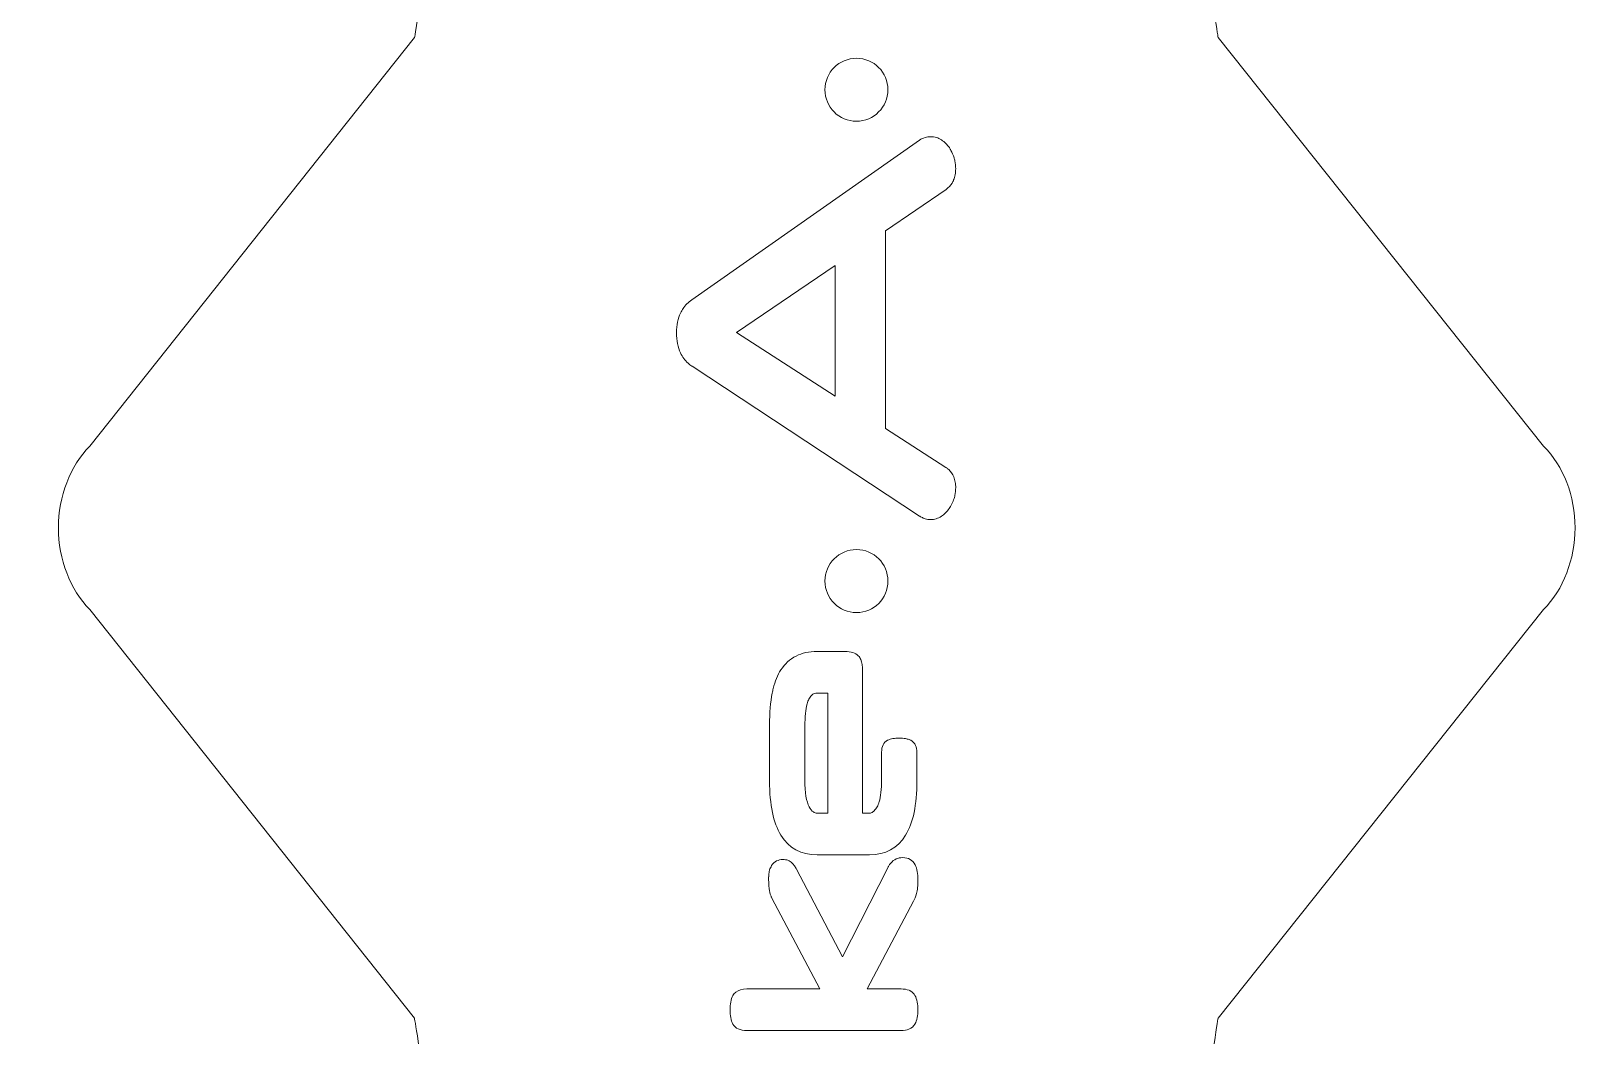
# Model space of a CAD drawing. Header units: inches. Extents: x -5.8 to 5.8, y -5.8 to 5.8.
# Drawn here: x 4.551 to 5.75, y 4.175 to 4.955 of the extents above; entities that cross this region are included whole.
import ezdxf

# ---------------------------------------------------------------- set-up
doc = ezdxf.new("R2010")
doc.units = ezdxf.units.IN
doc.header["$MEASUREMENT"] = 0
doc.layers.add('VIEW_HATCHES', color=7, linetype='Continuous')

msp = doc.modelspace()

# ---------------------------------------------------------------- linework, layer by layer
at = {"layer": 'VIEW_HATCHES', "color": 4, "lineweight": 5}
for points in [[(2.1138, 0.9065), (2.1138, 0.9065), (0.9333, 1.8903), (0.9333, 1.8903), (0.9333, 1.8903), (0.8749, 1.9389), (0.841, 2.0109), (0.841, 2.0869), (0.841, 2.0869), (0.8409, 2.1629), (0.875, 2.2353), (0.9333, 2.284), (0.9333, 2.284), (0.9333, 2.284), (2.1138, 3.2677), (2.1138, 3.2677), (2.1138, 3.2677), (2.1138, 3.2677), (2.1138, 3.2677), (2.1138, 3.2677), (2.1138, 3.2677), (2.12, 3.2983), (2.4253, 4.8512), (2.5938, 5.6868), (2.5938, 5.6868), (2.6012, 5.7236), (2.6335, 5.75), (2.671, 5.75), (2.671, 5.75), (2.671, 5.75), (3.92, 5.75), (3.92, 5.75), (3.92, 5.75), (3.9575, 5.75), (3.9898, 5.7235), (3.9972, 5.6868), (3.9972, 5.6868), (4.2007, 4.6773), (4.471, 3.2983), (4.4772, 3.2677), (4.4772, 3.2677), (4.4772, 3.2677), (4.4772, 3.2677), (4.4772, 3.2677), (4.4772, 3.2677), (4.4772, 3.2677), (5.6577, 2.284), (5.6577, 2.284), (5.6577, 2.284), (5.7161, 2.2354), (5.7499, 2.1633), (5.75, 2.0874), (5.75, 2.0874), (5.7501, 2.0114), (5.716, 1.939), (5.6577, 1.8903), (5.6577, 1.8903), (5.6577, 1.8903), (4.4772, 0.9065), (4.4772, 0.9065), (4.4772, 0.9065), (4.4772, 0.9065), (4.4772, 0.9065), (4.4772, 0.9065), (4.4772, 0.9065), (4.471, 0.8759), (4.1554, -0.7278), (3.9972, -1.5126), (3.9972, -1.5126), (3.9898, -1.5493), (3.9575, -1.5757), (3.92, -1.5757), (3.92, -1.5757), (3.92, -1.5757), (2.6709, -1.5757), (2.6709, -1.5757), (2.6709, -1.5757), (2.6335, -1.5757), (2.6012, -1.5493), (2.5938, -1.5126), (2.5938, -1.5126), (2.3902, -0.5031), (2.1199, 0.8759), (2.1138, 0.9065), (2.1138, 0.9065), (2.1138, 0.9065), (2.1138, 0.9065), (2.1138, 0.9065)], [(5.4729, 4.9496), (5.4729, 4.9496), (5.7256, 4.6324), (5.7256, 4.6324), (5.7256, 4.6324), (5.7411, 4.6167), (5.75, 4.5935), (5.75, 4.5689), (5.75, 4.5689), (5.75, 4.5444), (5.741, 4.5211), (5.7256, 4.5054), (5.7256, 4.5054), (5.7256, 4.5054), (5.4729, 4.1882), (5.4729, 4.1882), (5.4729, 4.1882), (5.4729, 4.1882), (5.4729, 4.1882), (5.4729, 4.1882), (5.4729, 4.1882), (5.4713, 4.1783), (5.3907, 3.6776), (5.3462, 3.4082), (5.3462, 3.4082), (5.3442, 3.3963), (5.3357, 3.3878), (5.3258, 3.3878), (5.3258, 3.3878), (5.3258, 3.3878), (4.996, 3.3878), (4.996, 3.3878), (4.996, 3.3878), (4.9861, 3.3878), (4.9776, 3.3964), (4.9756, 3.4082), (4.9756, 3.4082), (4.9219, 3.7337), (4.8505, 4.1784), (4.8489, 4.1882), (4.8489, 4.1882), (4.8489, 4.1882), (4.8489, 4.1882), (4.8489, 4.1882), (4.8489, 4.1882), (4.8489, 4.1882), (4.5968, 4.5054), (4.5968, 4.5054), (4.5968, 4.5054), (4.5814, 4.5211), (4.5725, 4.5443), (4.5724, 4.5689), (4.5724, 4.5689), (4.5724, 4.5934), (4.5814, 4.6167), (4.5968, 4.6324), (4.5968, 4.6324), (4.5968, 4.6324), (4.8489, 4.9496), (4.8489, 4.9496), (4.8489, 4.9496), (4.8489, 4.9496), (4.8489, 4.9496), (4.8489, 4.9496), (4.8489, 4.9496), (4.8505, 4.9595), (4.9339, 5.4766), (4.9756, 5.7296), (4.9756, 5.7296), (4.9776, 5.7415), (4.9861, 5.75), (4.996, 5.75), (4.996, 5.75), (4.996, 5.75), (5.3258, 5.75), (5.3258, 5.75), (5.3258, 5.75), (5.3357, 5.75), (5.3442, 5.7414), (5.3462, 5.7296), (5.3462, 5.7296), (5.3999, 5.4041), (5.4713, 4.9594), (5.4729, 4.9496), (5.4729, 4.9496), (5.4729, 4.9496), (5.4729, 4.9496), (5.4729, 4.9496)]]:
    msp.add_open_spline(points, degree=3, knots=[0, 0, 0, 0, 0.045455, 0.045455, 0.045455, 0.045455, 0.090909, 0.090909, 0.090909, 0.090909, 0.136364, 0.136364, 0.136364, 0.136364, 0.181818, 0.181818, 0.181818, 0.181818, 0.227273, 0.227273, 0.227273, 0.227273, 0.272727, 0.272727, 0.272727, 0.272727, 0.318182, 0.318182, 0.318182, 0.318182, 0.363636, 0.363636, 0.363636, 0.363636, 0.409091, 0.409091, 0.409091, 0.409091, 0.454545, 0.454545, 0.454545, 0.454545, 0.5, 0.5, 0.5, 0.5, 0.545455, 0.545455, 0.545455, 0.545455, 0.590909, 0.590909, 0.590909, 0.590909, 0.636364, 0.636364, 0.636364, 0.636364, 0.681818, 0.681818, 0.681818, 0.681818, 0.727273, 0.727273, 0.727273, 0.727273, 0.772727, 0.772727, 0.772727, 0.772727, 0.818182, 0.818182, 0.818182, 0.818182, 0.863636, 0.863636, 0.863636, 0.863636, 0.909091, 0.909091, 0.909091, 0.909091, 0.954545, 0.954545, 0.954545, 0.954545, 1, 1, 1, 1], dxfattribs=at)
at = {"layer": 'VIEW_HATCHES', "color": 3, "lineweight": 5}
for points, knots in [([(5.1675, 4.9091), (5.1675, 4.9091), (5.1675, 4.9091), (5.1675, 4.9091), (5.1675, 4.9091), (5.1675, 4.9091), (5.1676, 4.9091), (5.1676, 4.9091), (5.1676, 4.9091), (5.1676, 4.9158), (5.1703, 4.922), (5.1747, 4.9264), (5.1747, 4.9264), (5.1747, 4.9264), (5.1747, 4.9264), (5.1747, 4.9264), (5.1747, 4.9264), (5.1791, 4.9308), (5.1853, 4.9335), (5.192, 4.9335), (5.192, 4.9335), (5.192, 4.9335), (5.192, 4.9336), (5.192, 4.9336), (5.192, 4.9336), (5.192, 4.9336), (5.192, 4.9336), (5.192, 4.9336), (5.192, 4.9336), (5.192, 4.9336), (5.192, 4.9336), (5.192, 4.9336), (5.192, 4.9336), (5.192, 4.9336), (5.192, 4.9335), (5.192, 4.9335), (5.192, 4.9335), (5.1988, 4.9335), (5.2049, 4.9308), (5.2093, 4.9264), (5.2093, 4.9264), (5.2093, 4.9264), (5.2093, 4.9264), (5.2093, 4.9264), (5.2093, 4.9264), (5.2138, 4.922), (5.2165, 4.9158), (5.2165, 4.9091), (5.2165, 4.9091), (5.2165, 4.9091), (5.2165, 4.9091), (5.2165, 4.9091), (5.2165, 4.9091), (5.2165, 4.9091), (5.2165, 4.9091), (5.2165, 4.9091), (5.2165, 4.9091), (5.2165, 4.9091), (5.2165, 4.9091), (5.2165, 4.9091), (5.2165, 4.9091), (5.2165, 4.9091), (5.2165, 4.9091), (5.2165, 4.9091), (5.2165, 4.9091), (5.2165, 4.9023), (5.2138, 4.8962), (5.2093, 4.8918), (5.2093, 4.8918), (5.2049, 4.8873), (5.1988, 4.8846), (5.192, 4.8846), (5.192, 4.8846), (5.192, 4.8846), (5.192, 4.8846), (5.192, 4.8846), (5.192, 4.8846), (5.192, 4.8846), (5.192, 4.8846), (5.192, 4.8846), (5.192, 4.8846), (5.192, 4.8846), (5.192, 4.8846), (5.192, 4.8846), (5.192, 4.8846), (5.192, 4.8846), (5.192, 4.8846), (5.192, 4.8846), (5.192, 4.8846), (5.1853, 4.8846), (5.1791, 4.8873), (5.1747, 4.8918), (5.1747, 4.8918), (5.1703, 4.8962), (5.1676, 4.9023), (5.1676, 4.9091), (5.1676, 4.9091), (5.1676, 4.9091), (5.1675, 4.9091), (5.1675, 4.9091), (5.1675, 4.9091), (5.1675, 4.9091), (5.1675, 4.9091), (5.1675, 4.9091)], [0, 0, 0, 0, 0.038462, 0.038462, 0.038462, 0.038462, 0.076923, 0.076923, 0.076923, 0.076923, 0.115385, 0.115385, 0.115385, 0.115385, 0.153846, 0.153846, 0.153846, 0.153846, 0.192308, 0.192308, 0.192308, 0.192308, 0.230769, 0.230769, 0.230769, 0.230769, 0.269231, 0.269231, 0.269231, 0.269231, 0.307692, 0.307692, 0.307692, 0.307692, 0.346154, 0.346154, 0.346154, 0.346154, 0.384615, 0.384615, 0.384615, 0.384615, 0.423077, 0.423077, 0.423077, 0.423077, 0.461538, 0.461538, 0.461538, 0.461538, 0.5, 0.5, 0.5, 0.5, 0.538462, 0.538462, 0.538462, 0.538462, 0.576923, 0.576923, 0.576923, 0.576923, 0.615385, 0.615385, 0.615385, 0.615385, 0.653846, 0.653846, 0.653846, 0.653846, 0.692308, 0.692308, 0.692308, 0.692308, 0.730769, 0.730769, 0.730769, 0.730769, 0.769231, 0.769231, 0.769231, 0.769231, 0.807692, 0.807692, 0.807692, 0.807692, 0.846154, 0.846154, 0.846154, 0.846154, 0.884615, 0.884615, 0.884615, 0.884615, 0.923077, 0.923077, 0.923077, 0.923077, 0.961538, 0.961538, 0.961538, 0.961538, 1, 1, 1, 1]), ([(5.0524, 4.7204), (5.0524, 4.7234), (5.0527, 4.7261), (5.0532, 4.7287), (5.0532, 4.7287), (5.0537, 4.7313), (5.0544, 4.7337), (5.0554, 4.7357), (5.0554, 4.7357), (5.0554, 4.7357), (5.0554, 4.7357), (5.0554, 4.7357), (5.0554, 4.7357), (5.0554, 4.7357), (5.0554, 4.7357), (5.0554, 4.7357), (5.0554, 4.7357), (5.0557, 4.7363), (5.056, 4.7368), (5.0564, 4.7374), (5.0564, 4.7374), (5.0567, 4.7381), (5.0571, 4.7387), (5.0574, 4.7391), (5.0574, 4.7391), (5.0592, 4.7418), (5.0615, 4.7441), (5.0642, 4.746), (5.0642, 4.746), (5.0642, 4.746), (5.0642, 4.746), (5.0642, 4.746), (5.0642, 4.746), (5.0642, 4.746), (5.2409, 4.8699), (5.2409, 4.8699), (5.2409, 4.8699), (5.2409, 4.8699), (5.241, 4.87), (5.241, 4.87), (5.241, 4.87), (5.2424, 4.8708), (5.2438, 4.8715), (5.2453, 4.8719), (5.2453, 4.8719), (5.2468, 4.8724), (5.2483, 4.8726), (5.2498, 4.8726), (5.2498, 4.8726), (5.2513, 4.8726), (5.2527, 4.8724), (5.2541, 4.872), (5.2541, 4.872), (5.2555, 4.8716), (5.2568, 4.8709), (5.2581, 4.8701), (5.2581, 4.8701), (5.2593, 4.8693), (5.2604, 4.8684), (5.2614, 4.8674), (5.2614, 4.8674), (5.2614, 4.8674), (5.2614, 4.8674), (5.2614, 4.8674), (5.2614, 4.8674), (5.2624, 4.8664), (5.2633, 4.8653), (5.2642, 4.8641), (5.2642, 4.8641), (5.2642, 4.8641), (5.2642, 4.864), (5.2642, 4.864), (5.2642, 4.864), (5.2642, 4.864), (5.2642, 4.8639), (5.2642, 4.8639), (5.2642, 4.8639), (5.2642, 4.8639), (5.2642, 4.8639), (5.2642, 4.8639), (5.2642, 4.8639), (5.2645, 4.8636), (5.2647, 4.8633), (5.2648, 4.863), (5.2648, 4.863), (5.2649, 4.8629), (5.2651, 4.8625), (5.2654, 4.862), (5.2654, 4.862), (5.2654, 4.862), (5.2654, 4.862), (5.2654, 4.862), (5.2654, 4.862), (5.2664, 4.8603), (5.2672, 4.8583), (5.2678, 4.8563), (5.2678, 4.8563), (5.2678, 4.8563), (5.2678, 4.8563), (5.2678, 4.8563), (5.2678, 4.8563), (5.2679, 4.8559), (5.268, 4.8555), (5.2682, 4.8551), (5.2682, 4.8551), (5.2682, 4.8551), (5.2682, 4.8551), (5.2682, 4.8551), (5.2682, 4.8551), (5.2683, 4.8546), (5.2684, 4.8542), (5.2685, 4.8538), (5.2685, 4.8538), (5.2685, 4.8538), (5.2684, 4.8538), (5.2684, 4.8538), (5.2684, 4.8538), (5.2689, 4.8517), (5.2691, 4.8497), (5.2691, 4.8477), (5.2691, 4.8477), (5.2691, 4.8477), (5.2691, 4.8477), (5.2691, 4.8477), (5.2691, 4.8477), (5.2691, 4.8461), (5.269, 4.8446), (5.2687, 4.8431), (5.2687, 4.8431), (5.2685, 4.8417), (5.2681, 4.8403), (5.2675, 4.839), (5.2675, 4.839), (5.2675, 4.839), (5.2675, 4.839), (5.2675, 4.839), (5.2675, 4.839), (5.2675, 4.839), (5.2675, 4.839), (5.2675, 4.839), (5.2675, 4.839), (5.2675, 4.839), (5.2675, 4.839), (5.2675, 4.839), (5.2675, 4.839), (5.2675, 4.839), (5.2675, 4.8389), (5.2675, 4.8389), (5.2675, 4.8389), (5.2675, 4.8389), (5.2675, 4.8389), (5.2675, 4.8389), (5.2675, 4.8389), (5.2674, 4.8385), (5.2672, 4.8381), (5.267, 4.8378), (5.267, 4.8378), (5.267, 4.8378), (5.267, 4.8377), (5.267, 4.8377), (5.267, 4.8377), (5.2668, 4.8373), (5.2666, 4.837), (5.2663, 4.8366), (5.2663, 4.8366), (5.2652, 4.8348), (5.2636, 4.8331), (5.2617, 4.8317), (5.2617, 4.8317), (5.2617, 4.8317), (5.2616, 4.8316), (5.2616, 4.8316), (5.2616, 4.8316), (5.2616, 4.8316), (5.2146, 4.7994), (5.2146, 4.7994), (5.2146, 4.7994), (5.2146, 4.7994), (5.2146, 4.646), (5.2146, 4.646), (5.2146, 4.646), (5.2146, 4.646), (5.2615, 4.6158), (5.2615, 4.6158), (5.2615, 4.6158), (5.2615, 4.6158), (5.2615, 4.6158), (5.2615, 4.6158), (5.2615, 4.6158), (5.2615, 4.6158), (5.2615, 4.6158), (5.2615, 4.6158), (5.2615, 4.6158), (5.262, 4.6155), (5.2624, 4.6152), (5.2626, 4.615), (5.2626, 4.615), (5.263, 4.6147), (5.2634, 4.6144), (5.2637, 4.6141), (5.2637, 4.6141), (5.2654, 4.6126), (5.2667, 4.6107), (5.2676, 4.6085), (5.2676, 4.6085), (5.2681, 4.6072), (5.2685, 4.6058), (5.2688, 4.6043), (5.2688, 4.6043), (5.269, 4.6029), (5.2692, 4.6014), (5.2692, 4.6), (5.2692, 4.6), (5.2692, 4.6), (5.2692, 4.6), (5.2692, 4.6), (5.2692, 4.6), (5.2692, 4.6), (5.2691, 4.6), (5.2691, 4.6), (5.2691, 4.6), (5.2691, 4.5986), (5.269, 4.5972), (5.2688, 4.5958), (5.2688, 4.5958), (5.2688, 4.5957), (5.2687, 4.5955), (5.2687, 4.5952), (5.2687, 4.5952), (5.2687, 4.5952), (5.2687, 4.5952), (5.2687, 4.5952), (5.2687, 4.5952), (5.2685, 4.594), (5.2682, 4.5928), (5.2678, 4.5916), (5.2678, 4.5916), (5.2674, 4.5902), (5.2668, 4.5889), (5.2662, 4.5875), (5.2662, 4.5875), (5.2655, 4.5862), (5.2648, 4.5849), (5.264, 4.5838), (5.264, 4.5838), (5.2631, 4.5826), (5.2622, 4.5815), (5.2612, 4.5805), (5.2612, 4.5805), (5.2612, 4.5805), (5.2612, 4.5805), (5.2612, 4.5805), (5.2612, 4.5805), (5.2602, 4.5795), (5.2592, 4.5786), (5.2581, 4.5779), (5.2581, 4.5779), (5.2568, 4.577), (5.2554, 4.5764), (5.254, 4.5759), (5.254, 4.5759), (5.254, 4.5759), (5.254, 4.5759), (5.254, 4.5759), (5.254, 4.5759), (5.2526, 4.5755), (5.2511, 4.5753), (5.2496, 4.5753), (5.2496, 4.5753), (5.2496, 4.5753), (5.2496, 4.5753), (5.2496, 4.5753), (5.2496, 4.5753), (5.2496, 4.5753), (5.2496, 4.5753), (5.2496, 4.5753), (5.2496, 4.5753), (5.2482, 4.5753), (5.2467, 4.5755), (5.2453, 4.576), (5.2453, 4.576), (5.2448, 4.5762), (5.2443, 4.5763), (5.2439, 4.5765), (5.2439, 4.5765), (5.2439, 4.5765), (5.2439, 4.5765), (5.2439, 4.5765), (5.2439, 4.5765), (5.243, 4.5769), (5.2421, 4.5773), (5.2412, 4.5779), (5.2412, 4.5779), (5.2412, 4.5779), (5.241, 4.578), (5.241, 4.578), (5.241, 4.578), (5.241, 4.578), (5.0644, 4.6944), (5.0644, 4.6944), (5.0644, 4.6944), (5.0644, 4.6944), (5.0644, 4.6944), (5.0644, 4.6944), (5.0644, 4.6944), (5.0644, 4.6944), (5.0643, 4.6944), (5.0643, 4.6944), (5.0643, 4.6944), (5.0638, 4.6948), (5.0632, 4.6951), (5.0628, 4.6955), (5.0628, 4.6955), (5.0622, 4.6959), (5.0617, 4.6963), (5.0613, 4.6967), (5.0613, 4.6967), (5.0588, 4.6989), (5.0569, 4.7016), (5.0554, 4.7047), (5.0554, 4.7047), (5.0544, 4.7068), (5.0537, 4.7092), (5.0532, 4.7119), (5.0532, 4.7119), (5.0527, 4.7145), (5.0524, 4.7174), (5.0524, 4.7204)], [0, 0, 0, 0, 0.012195, 0.012195, 0.012195, 0.012195, 0.02439, 0.02439, 0.02439, 0.02439, 0.036585, 0.036585, 0.036585, 0.036585, 0.04878, 0.04878, 0.04878, 0.04878, 0.060976, 0.060976, 0.060976, 0.060976, 0.073171, 0.073171, 0.073171, 0.073171, 0.085366, 0.085366, 0.085366, 0.085366, 0.097561, 0.097561, 0.097561, 0.097561, 0.109756, 0.109756, 0.109756, 0.109756, 0.121951, 0.121951, 0.121951, 0.121951, 0.134146, 0.134146, 0.134146, 0.134146, 0.146341, 0.146341, 0.146341, 0.146341, 0.158537, 0.158537, 0.158537, 0.158537, 0.170732, 0.170732, 0.170732, 0.170732, 0.182927, 0.182927, 0.182927, 0.182927, 0.195122, 0.195122, 0.195122, 0.195122, 0.207317, 0.207317, 0.207317, 0.207317, 0.219512, 0.219512, 0.219512, 0.219512, 0.231707, 0.231707, 0.231707, 0.231707, 0.243902, 0.243902, 0.243902, 0.243902, 0.256098, 0.256098, 0.256098, 0.256098, 0.268293, 0.268293, 0.268293, 0.268293, 0.280488, 0.280488, 0.280488, 0.280488, 0.292683, 0.292683, 0.292683, 0.292683, 0.304878, 0.304878, 0.304878, 0.304878, 0.317073, 0.317073, 0.317073, 0.317073, 0.329268, 0.329268, 0.329268, 0.329268, 0.341463, 0.341463, 0.341463, 0.341463, 0.353659, 0.353659, 0.353659, 0.353659, 0.365854, 0.365854, 0.365854, 0.365854, 0.378049, 0.378049, 0.378049, 0.378049, 0.390244, 0.390244, 0.390244, 0.390244, 0.402439, 0.402439, 0.402439, 0.402439, 0.414634, 0.414634, 0.414634, 0.414634, 0.426829, 0.426829, 0.426829, 0.426829, 0.439024, 0.439024, 0.439024, 0.439024, 0.45122, 0.45122, 0.45122, 0.45122, 0.463415, 0.463415, 0.463415, 0.463415, 0.47561, 0.47561, 0.47561, 0.47561, 0.487805, 0.487805, 0.487805, 0.487805, 0.5, 0.5, 0.5, 0.5, 0.512195, 0.512195, 0.512195, 0.512195, 0.52439, 0.52439, 0.52439, 0.52439, 0.536585, 0.536585, 0.536585, 0.536585, 0.54878, 0.54878, 0.54878, 0.54878, 0.560976, 0.560976, 0.560976, 0.560976, 0.573171, 0.573171, 0.573171, 0.573171, 0.585366, 0.585366, 0.585366, 0.585366, 0.597561, 0.597561, 0.597561, 0.597561, 0.609756, 0.609756, 0.609756, 0.609756, 0.621951, 0.621951, 0.621951, 0.621951, 0.634146, 0.634146, 0.634146, 0.634146, 0.646341, 0.646341, 0.646341, 0.646341, 0.658537, 0.658537, 0.658537, 0.658537, 0.670732, 0.670732, 0.670732, 0.670732, 0.682927, 0.682927, 0.682927, 0.682927, 0.695122, 0.695122, 0.695122, 0.695122, 0.707317, 0.707317, 0.707317, 0.707317, 0.719512, 0.719512, 0.719512, 0.719512, 0.731707, 0.731707, 0.731707, 0.731707, 0.743902, 0.743902, 0.743902, 0.743902, 0.756098, 0.756098, 0.756098, 0.756098, 0.768293, 0.768293, 0.768293, 0.768293, 0.780488, 0.780488, 0.780488, 0.780488, 0.792683, 0.792683, 0.792683, 0.792683, 0.804878, 0.804878, 0.804878, 0.804878, 0.817073, 0.817073, 0.817073, 0.817073, 0.829268, 0.829268, 0.829268, 0.829268, 0.841463, 0.841463, 0.841463, 0.841463, 0.853659, 0.853659, 0.853659, 0.853659, 0.865854, 0.865854, 0.865854, 0.865854, 0.878049, 0.878049, 0.878049, 0.878049, 0.890244, 0.890244, 0.890244, 0.890244, 0.902439, 0.902439, 0.902439, 0.902439, 0.914634, 0.914634, 0.914634, 0.914634, 0.926829, 0.926829, 0.926829, 0.926829, 0.939024, 0.939024, 0.939024, 0.939024, 0.95122, 0.95122, 0.95122, 0.95122, 0.963415, 0.963415, 0.963415, 0.963415, 0.97561, 0.97561, 0.97561, 0.97561, 0.987805, 0.987805, 0.987805, 0.987805, 1, 1, 1, 1]), ([(5.1754, 4.6711), (5.1754, 4.6711), (5.1754, 4.7726), (5.1754, 4.7726), (5.1754, 4.7726), (5.1754, 4.7726), (5.099, 4.7205), (5.099, 4.7205), (5.099, 4.7205), (5.099, 4.7205), (5.1754, 4.6711), (5.1754, 4.6711)], [0, 0, 0, 0, 0.333333, 0.333333, 0.333333, 0.333333, 0.666667, 0.666667, 0.666667, 0.666667, 1, 1, 1, 1]), ([(5.1676, 4.5276), (5.1676, 4.5276), (5.1676, 4.5276), (5.1676, 4.5276), (5.1676, 4.5276), (5.1676, 4.5276), (5.1676, 4.5276), (5.1676, 4.5276), (5.1676, 4.5276), (5.1676, 4.5343), (5.1703, 4.5405), (5.1747, 4.5449), (5.1747, 4.5449), (5.1747, 4.5449), (5.1748, 4.5449), (5.1748, 4.5449), (5.1748, 4.5449), (5.1792, 4.5493), (5.1853, 4.552), (5.192, 4.552), (5.192, 4.552), (5.192, 4.552), (5.192, 4.5521), (5.192, 4.5521), (5.192, 4.5521), (5.192, 4.5521), (5.1921, 4.5521), (5.1921, 4.5521), (5.1921, 4.5521), (5.1921, 4.5521), (5.1921, 4.5521), (5.1921, 4.5521), (5.1921, 4.5521), (5.1921, 4.5521), (5.1921, 4.552), (5.1921, 4.552), (5.1921, 4.552), (5.1988, 4.552), (5.2049, 4.5493), (5.2094, 4.5449), (5.2094, 4.5449), (5.2094, 4.5449), (5.2094, 4.5449), (5.2094, 4.5449), (5.2094, 4.5449), (5.2138, 4.5405), (5.2165, 4.5343), (5.2165, 4.5276), (5.2165, 4.5276), (5.2165, 4.5276), (5.2166, 4.5276), (5.2166, 4.5276), (5.2166, 4.5276), (5.2166, 4.5276), (5.2166, 4.5276), (5.2166, 4.5276), (5.2166, 4.5276), (5.2166, 4.5276), (5.2166, 4.5276), (5.2166, 4.5276), (5.2166, 4.5276), (5.2166, 4.5276), (5.2165, 4.5276), (5.2165, 4.5276), (5.2165, 4.5276), (5.2165, 4.5208), (5.2138, 4.5147), (5.2094, 4.5102), (5.2094, 4.5102), (5.2049, 4.5058), (5.1988, 4.5031), (5.1921, 4.5031), (5.1921, 4.5031), (5.1921, 4.5031), (5.1921, 4.5031), (5.1921, 4.5031), (5.1921, 4.5031), (5.1921, 4.5031), (5.1921, 4.5031), (5.1921, 4.5031), (5.1921, 4.5031), (5.1921, 4.5031), (5.1921, 4.5031), (5.1921, 4.5031), (5.1921, 4.5031), (5.1921, 4.5031), (5.1921, 4.5031), (5.1921, 4.5031), (5.1921, 4.5031), (5.1853, 4.5031), (5.1792, 4.5058), (5.1747, 4.5103), (5.1747, 4.5103), (5.1703, 4.5147), (5.1676, 4.5208), (5.1676, 4.5275), (5.1676, 4.5275), (5.1676, 4.5275), (5.1676, 4.5275), (5.1676, 4.5275), (5.1676, 4.5275), (5.1676, 4.5275), (5.1676, 4.5276), (5.1676, 4.5276)], [0, 0, 0, 0, 0.038462, 0.038462, 0.038462, 0.038462, 0.076923, 0.076923, 0.076923, 0.076923, 0.115385, 0.115385, 0.115385, 0.115385, 0.153846, 0.153846, 0.153846, 0.153846, 0.192308, 0.192308, 0.192308, 0.192308, 0.230769, 0.230769, 0.230769, 0.230769, 0.269231, 0.269231, 0.269231, 0.269231, 0.307692, 0.307692, 0.307692, 0.307692, 0.346154, 0.346154, 0.346154, 0.346154, 0.384615, 0.384615, 0.384615, 0.384615, 0.423077, 0.423077, 0.423077, 0.423077, 0.461538, 0.461538, 0.461538, 0.461538, 0.5, 0.5, 0.5, 0.5, 0.538462, 0.538462, 0.538462, 0.538462, 0.576923, 0.576923, 0.576923, 0.576923, 0.615385, 0.615385, 0.615385, 0.615385, 0.653846, 0.653846, 0.653846, 0.653846, 0.692308, 0.692308, 0.692308, 0.692308, 0.730769, 0.730769, 0.730769, 0.730769, 0.769231, 0.769231, 0.769231, 0.769231, 0.807692, 0.807692, 0.807692, 0.807692, 0.846154, 0.846154, 0.846154, 0.846154, 0.884615, 0.884615, 0.884615, 0.884615, 0.923077, 0.923077, 0.923077, 0.923077, 0.961538, 0.961538, 0.961538, 0.961538, 1, 1, 1, 1]), ([(5.1968, 4.3473), (5.1968, 4.3473), (5.2021, 4.3473), (5.2021, 4.3473), (5.2021, 4.3473), (5.2021, 4.3473), (5.2022, 4.3473), (5.2022, 4.3473), (5.2022, 4.3473), (5.2022, 4.3473), (5.2022, 4.3473), (5.2022, 4.3473), (5.2022, 4.3473), (5.2031, 4.3473), (5.204, 4.3476), (5.2048, 4.3483), (5.2048, 4.3483), (5.2052, 4.3485), (5.2055, 4.3488), (5.2059, 4.3492), (5.2059, 4.3492), (5.2066, 4.35), (5.2074, 4.351), (5.2081, 4.3523), (5.2081, 4.3523), (5.2081, 4.3523), (5.2081, 4.3523), (5.2081, 4.3523), (5.2081, 4.3523), (5.2081, 4.3523), (5.2081, 4.3523), (5.2081, 4.3523), (5.2081, 4.3523), (5.2081, 4.3523), (5.2081, 4.3523), (5.2081, 4.3523), (5.2081, 4.3523), (5.2081, 4.3523), (5.2081, 4.3523), (5.2081, 4.3523), (5.2081, 4.3523), (5.2081, 4.3523), (5.2081, 4.3523), (5.2081, 4.3523), (5.2081, 4.3523), (5.2084, 4.3528), (5.2087, 4.3534), (5.2089, 4.354), (5.2089, 4.354), (5.2092, 4.3547), (5.2095, 4.3554), (5.2097, 4.3561), (5.2097, 4.3561), (5.2109, 4.3602), (5.2116, 4.3659), (5.2116, 4.3731), (5.2116, 4.3731), (5.2116, 4.3731), (5.2116, 4.3731), (5.2116, 4.3731), (5.2116, 4.3731), (5.2116, 4.3731), (5.2116, 4.3946), (5.2116, 4.3946), (5.2116, 4.3946), (5.2116, 4.3992), (5.2131, 4.4023), (5.2162, 4.4039), (5.2162, 4.4039), (5.2174, 4.4045), (5.2188, 4.405), (5.2204, 4.4052), (5.2204, 4.4052), (5.2218, 4.4055), (5.2234, 4.4056), (5.2252, 4.4056), (5.2252, 4.4056), (5.2252, 4.4056), (5.2252, 4.4056), (5.2252, 4.4056), (5.2252, 4.4056), (5.2252, 4.4056), (5.2252, 4.4056), (5.2252, 4.4056), (5.2252, 4.4056), (5.2271, 4.4056), (5.2287, 4.4055), (5.2301, 4.4052), (5.2301, 4.4052), (5.2306, 4.4052), (5.2311, 4.4051), (5.2315, 4.4049), (5.2315, 4.4049), (5.2324, 4.4047), (5.2334, 4.4044), (5.2342, 4.4039), (5.2342, 4.4039), (5.2342, 4.4039), (5.2342, 4.404), (5.2342, 4.404), (5.2342, 4.404), (5.2359, 4.4031), (5.2372, 4.4017), (5.238, 4.3999), (5.238, 4.3999), (5.2387, 4.3984), (5.239, 4.3967), (5.239, 4.3946), (5.239, 4.3946), (5.239, 4.3946), (5.239, 4.3946), (5.239, 4.3946), (5.239, 4.3946), (5.239, 4.3946), (5.239, 4.3723), (5.239, 4.3723), (5.239, 4.3723), (5.239, 4.3723), (5.239, 4.3723), (5.239, 4.3723), (5.239, 4.3723), (5.239, 4.3538), (5.2361, 4.3398), (5.2302, 4.3303), (5.2302, 4.3303), (5.224, 4.3201), (5.2146, 4.315), (5.2021, 4.315), (5.2021, 4.315), (5.2021, 4.315), (5.1615, 4.315), (5.1615, 4.315), (5.1615, 4.315), (5.1615, 4.315), (5.1615, 4.315), (5.1615, 4.315), (5.1615, 4.315), (5.1615, 4.315), (5.1615, 4.315), (5.1615, 4.315), (5.1615, 4.315), (5.149, 4.315), (5.1396, 4.3201), (5.1334, 4.3303), (5.1334, 4.3303), (5.1275, 4.3398), (5.1246, 4.3538), (5.1246, 4.3723), (5.1246, 4.3723), (5.1246, 4.3723), (5.1246, 4.3723), (5.1246, 4.3723), (5.1246, 4.3723), (5.1246, 4.3723), (5.1246, 4.3723), (5.1246, 4.3723), (5.1246, 4.3723), (5.1246, 4.3723), (5.1246, 4.3723), (5.1246, 4.3723), (5.1246, 4.3723), (5.1246, 4.3723), (5.1246, 4.4156), (5.1246, 4.4156), (5.1246, 4.4156), (5.1246, 4.4156), (5.1246, 4.4156), (5.1246, 4.4156), (5.1246, 4.4156), (5.1246, 4.4156), (5.1246, 4.4156), (5.1246, 4.4156), (5.1246, 4.4156), (5.1246, 4.4156), (5.1246, 4.4156), (5.1246, 4.4156), (5.1246, 4.4156), (5.1246, 4.4253), (5.1253, 4.4336), (5.1267, 4.4406), (5.1267, 4.4406), (5.1269, 4.4417), (5.1272, 4.4429), (5.1274, 4.444), (5.1274, 4.444), (5.1289, 4.4498), (5.1308, 4.4546), (5.1333, 4.4585), (5.1333, 4.4585), (5.1333, 4.4585), (5.1334, 4.4585), (5.1334, 4.4585), (5.1334, 4.4585), (5.1334, 4.4585), (5.1334, 4.4586), (5.1334, 4.4586), (5.1334, 4.4586), (5.1334, 4.4586), (5.1334, 4.4585), (5.1334, 4.4585), (5.1334, 4.4585), (5.1349, 4.4609), (5.1366, 4.463), (5.1386, 4.4648), (5.1386, 4.4648), (5.1406, 4.4666), (5.1428, 4.4681), (5.1452, 4.4693), (5.1452, 4.4693), (5.1499, 4.4717), (5.1553, 4.4729), (5.1615, 4.4729), (5.1615, 4.4729), (5.1615, 4.4729), (5.1615, 4.4729), (5.1615, 4.4729), (5.1615, 4.4729), (5.1615, 4.4729), (5.183, 4.4729), (5.183, 4.4729), (5.183, 4.4729), (5.183, 4.4729), (5.183, 4.4729), (5.183, 4.4729), (5.183, 4.4729), (5.1878, 4.4729), (5.1913, 4.4718), (5.1935, 4.4696), (5.1935, 4.4696), (5.1935, 4.4696), (5.1935, 4.4696), (5.1935, 4.4696), (5.1935, 4.4696), (5.1935, 4.4696), (5.1935, 4.4696), (5.1935, 4.4696), (5.1935, 4.4696), (5.1935, 4.4696), (5.1935, 4.4696), (5.1935, 4.4696), (5.1935, 4.4696), (5.194, 4.4691), (5.1943, 4.4687), (5.1947, 4.4682), (5.1947, 4.4682), (5.1947, 4.4682), (5.1946, 4.4682), (5.1946, 4.4682), (5.1946, 4.4682), (5.1949, 4.4677), (5.1952, 4.4672), (5.1954, 4.4667), (5.1954, 4.4667), (5.1954, 4.4667), (5.1954, 4.4667), (5.1954, 4.4667), (5.1954, 4.4667), (5.1964, 4.4644), (5.1968, 4.4614), (5.1968, 4.4574), (5.1968, 4.4574), (5.1968, 4.4574), (5.1968, 4.3473), (5.1968, 4.3473)], [0, 0, 0, 0, 0.015152, 0.015152, 0.015152, 0.015152, 0.030303, 0.030303, 0.030303, 0.030303, 0.045455, 0.045455, 0.045455, 0.045455, 0.060606, 0.060606, 0.060606, 0.060606, 0.075758, 0.075758, 0.075758, 0.075758, 0.090909, 0.090909, 0.090909, 0.090909, 0.106061, 0.106061, 0.106061, 0.106061, 0.121212, 0.121212, 0.121212, 0.121212, 0.136364, 0.136364, 0.136364, 0.136364, 0.151515, 0.151515, 0.151515, 0.151515, 0.166667, 0.166667, 0.166667, 0.166667, 0.181818, 0.181818, 0.181818, 0.181818, 0.19697, 0.19697, 0.19697, 0.19697, 0.212121, 0.212121, 0.212121, 0.212121, 0.227273, 0.227273, 0.227273, 0.227273, 0.242424, 0.242424, 0.242424, 0.242424, 0.257576, 0.257576, 0.257576, 0.257576, 0.272727, 0.272727, 0.272727, 0.272727, 0.287879, 0.287879, 0.287879, 0.287879, 0.30303, 0.30303, 0.30303, 0.30303, 0.318182, 0.318182, 0.318182, 0.318182, 0.333333, 0.333333, 0.333333, 0.333333, 0.348485, 0.348485, 0.348485, 0.348485, 0.363636, 0.363636, 0.363636, 0.363636, 0.378788, 0.378788, 0.378788, 0.378788, 0.393939, 0.393939, 0.393939, 0.393939, 0.409091, 0.409091, 0.409091, 0.409091, 0.424242, 0.424242, 0.424242, 0.424242, 0.439394, 0.439394, 0.439394, 0.439394, 0.454545, 0.454545, 0.454545, 0.454545, 0.469697, 0.469697, 0.469697, 0.469697, 0.484848, 0.484848, 0.484848, 0.484848, 0.5, 0.5, 0.5, 0.5, 0.515152, 0.515152, 0.515152, 0.515152, 0.530303, 0.530303, 0.530303, 0.530303, 0.545455, 0.545455, 0.545455, 0.545455, 0.560606, 0.560606, 0.560606, 0.560606, 0.575758, 0.575758, 0.575758, 0.575758, 0.590909, 0.590909, 0.590909, 0.590909, 0.606061, 0.606061, 0.606061, 0.606061, 0.621212, 0.621212, 0.621212, 0.621212, 0.636364, 0.636364, 0.636364, 0.636364, 0.651515, 0.651515, 0.651515, 0.651515, 0.666667, 0.666667, 0.666667, 0.666667, 0.681818, 0.681818, 0.681818, 0.681818, 0.69697, 0.69697, 0.69697, 0.69697, 0.712121, 0.712121, 0.712121, 0.712121, 0.727273, 0.727273, 0.727273, 0.727273, 0.742424, 0.742424, 0.742424, 0.742424, 0.757576, 0.757576, 0.757576, 0.757576, 0.772727, 0.772727, 0.772727, 0.772727, 0.787879, 0.787879, 0.787879, 0.787879, 0.80303, 0.80303, 0.80303, 0.80303, 0.818182, 0.818182, 0.818182, 0.818182, 0.833333, 0.833333, 0.833333, 0.833333, 0.848485, 0.848485, 0.848485, 0.848485, 0.863636, 0.863636, 0.863636, 0.863636, 0.878788, 0.878788, 0.878788, 0.878788, 0.893939, 0.893939, 0.893939, 0.893939, 0.909091, 0.909091, 0.909091, 0.909091, 0.924242, 0.924242, 0.924242, 0.924242, 0.939394, 0.939394, 0.939394, 0.939394, 0.954545, 0.954545, 0.954545, 0.954545, 0.969697, 0.969697, 0.969697, 0.969697, 0.984848, 0.984848, 0.984848, 0.984848, 1, 1, 1, 1]), ([(5.1698, 4.3473), (5.1698, 4.3473), (5.1698, 4.4406), (5.1698, 4.4406), (5.1698, 4.4406), (5.1698, 4.4406), (5.1615, 4.4406), (5.1615, 4.4406), (5.1615, 4.4406), (5.1615, 4.4406), (5.1615, 4.4406), (5.1615, 4.4406), (5.1615, 4.4406), (5.1615, 4.4406), (5.1615, 4.4406), (5.1615, 4.4406), (5.1615, 4.4406), (5.1602, 4.4406), (5.159, 4.4403), (5.1581, 4.4396), (5.1581, 4.4396), (5.1577, 4.4393), (5.1574, 4.4391), (5.1571, 4.4388), (5.1571, 4.4388), (5.1564, 4.438), (5.1557, 4.4371), (5.1551, 4.4359), (5.1551, 4.4359), (5.1551, 4.4359), (5.1551, 4.4359), (5.1551, 4.4359), (5.1551, 4.4359), (5.1551, 4.4359), (5.1551, 4.4359), (5.1551, 4.4359), (5.1551, 4.4359), (5.1551, 4.4359), (5.1551, 4.4359), (5.1551, 4.4359), (5.1551, 4.4359), (5.1549, 4.4354), (5.1546, 4.4348), (5.1544, 4.4342), (5.1544, 4.4342), (5.1542, 4.4335), (5.1539, 4.4328), (5.1537, 4.4321), (5.1537, 4.4321), (5.1526, 4.4279), (5.152, 4.4221), (5.152, 4.4148), (5.152, 4.4148), (5.152, 4.4148), (5.152, 4.373), (5.152, 4.373), (5.152, 4.373), (5.152, 4.3633), (5.1532, 4.3563), (5.1554, 4.3522), (5.1554, 4.3522), (5.1565, 4.3504), (5.1575, 4.3491), (5.1586, 4.3483), (5.1586, 4.3483), (5.1595, 4.3476), (5.1604, 4.3473), (5.1615, 4.3473), (5.1615, 4.3473), (5.1615, 4.3473), (5.1698, 4.3473), (5.1698, 4.3473)], [0, 0, 0, 0, 0.055556, 0.055556, 0.055556, 0.055556, 0.111111, 0.111111, 0.111111, 0.111111, 0.166667, 0.166667, 0.166667, 0.166667, 0.222222, 0.222222, 0.222222, 0.222222, 0.277778, 0.277778, 0.277778, 0.277778, 0.333333, 0.333333, 0.333333, 0.333333, 0.388889, 0.388889, 0.388889, 0.388889, 0.444444, 0.444444, 0.444444, 0.444444, 0.5, 0.5, 0.5, 0.5, 0.555556, 0.555556, 0.555556, 0.555556, 0.611111, 0.611111, 0.611111, 0.611111, 0.666667, 0.666667, 0.666667, 0.666667, 0.722222, 0.722222, 0.722222, 0.722222, 0.777778, 0.777778, 0.777778, 0.777778, 0.833333, 0.833333, 0.833333, 0.833333, 0.888889, 0.888889, 0.888889, 0.888889, 0.944444, 0.944444, 0.944444, 0.944444, 1, 1, 1, 1]), ([(5.1636, 4.2109), (5.1636, 4.2109), (5.1264, 4.2814), (5.1264, 4.2814), (5.1264, 4.2814), (5.1264, 4.2814), (5.1264, 4.2814), (5.1264, 4.2814), (5.1264, 4.2814), (5.1264, 4.2814), (5.1264, 4.2815), (5.1264, 4.2815), (5.1264, 4.2815), (5.1264, 4.2815), (5.1264, 4.2815), (5.1264, 4.2815), (5.1264, 4.2815), (5.1262, 4.2819), (5.1261, 4.2822), (5.1259, 4.2824), (5.1259, 4.2824), (5.1259, 4.2826), (5.1257, 4.2829), (5.1256, 4.2833), (5.1256, 4.2833), (5.1249, 4.2849), (5.1245, 4.2867), (5.1243, 4.2885), (5.1243, 4.2885), (5.1241, 4.2895), (5.124, 4.2909), (5.124, 4.2926), (5.124, 4.2926), (5.1239, 4.2943), (5.1238, 4.2961), (5.1238, 4.2979), (5.1238, 4.2979), (5.1238, 4.2979), (5.1238, 4.2979), (5.1238, 4.2979), (5.1238, 4.2979), (5.1238, 4.2979), (5.1239, 4.2979), (5.1239, 4.2979), (5.1239, 4.2979), (5.1239, 4.2995), (5.1241, 4.301), (5.1244, 4.3024), (5.1244, 4.3024), (5.1245, 4.3028), (5.1246, 4.303), (5.1246, 4.3032), (5.1246, 4.3032), (5.125, 4.3044), (5.1255, 4.3055), (5.1262, 4.3066), (5.1262, 4.3066), (5.1262, 4.3066), (5.1262, 4.3066), (5.1262, 4.3066), (5.1262, 4.3066), (5.1272, 4.3082), (5.1284, 4.3093), (5.13, 4.3102), (5.13, 4.3102), (5.1315, 4.3109), (5.1332, 4.3113), (5.135, 4.3113), (5.135, 4.3113), (5.135, 4.3113), (5.135, 4.3113), (5.135, 4.3113), (5.135, 4.3113), (5.1364, 4.3113), (5.1377, 4.3111), (5.1388, 4.3107), (5.1388, 4.3107), (5.1401, 4.3102), (5.1412, 4.3095), (5.1422, 4.3086), (5.1422, 4.3086), (5.1428, 4.3079), (5.1434, 4.3072), (5.144, 4.3063), (5.144, 4.3063), (5.1446, 4.3055), (5.1451, 4.3047), (5.1455, 4.3038), (5.1455, 4.3038), (5.1455, 4.3038), (5.1456, 4.3038), (5.1456, 4.3038), (5.1456, 4.3038), (5.1456, 4.3038), (5.1813, 4.2357), (5.1813, 4.2357), (5.1813, 4.2357), (5.1813, 4.2357), (5.2164, 4.305), (5.2164, 4.305), (5.2164, 4.305), (5.2164, 4.305), (5.2164, 4.305), (5.2164, 4.305), (5.2164, 4.305), (5.2164, 4.305), (5.2164, 4.3051), (5.2164, 4.3051), (5.2164, 4.3051), (5.2167, 4.3057), (5.2171, 4.3063), (5.2175, 4.3069), (5.2175, 4.3069), (5.2179, 4.3076), (5.2183, 4.3081), (5.2187, 4.3086), (5.2187, 4.3086), (5.2212, 4.3114), (5.2243, 4.3128), (5.228, 4.3128), (5.228, 4.3128), (5.2325, 4.3128), (5.2357, 4.311), (5.2376, 4.3072), (5.2376, 4.3072), (5.2384, 4.3057), (5.2389, 4.304), (5.2393, 4.3019), (5.2393, 4.3019), (5.2396, 4.3), (5.2398, 4.2979), (5.2398, 4.2955), (5.2398, 4.2955), (5.2398, 4.2911), (5.2394, 4.2876), (5.2387, 4.2849), (5.2387, 4.2849), (5.238, 4.2823), (5.2372, 4.2803), (5.2364, 4.2789), (5.2364, 4.2789), (5.2364, 4.2789), (5.2004, 4.2108), (5.2004, 4.2108), (5.2004, 4.2108), (5.2004, 4.2108), (5.2267, 4.2108), (5.2267, 4.2108), (5.2267, 4.2108), (5.2267, 4.2108), (5.2267, 4.2109), (5.2267, 4.2109), (5.2267, 4.2109), (5.2267, 4.2109), (5.2267, 4.2109), (5.2267, 4.2109), (5.2267, 4.2109), (5.2267, 4.2109), (5.2267, 4.2108), (5.2267, 4.2108), (5.2267, 4.2108), (5.2291, 4.2108), (5.2312, 4.2105), (5.2329, 4.2098), (5.2329, 4.2098), (5.2333, 4.2096), (5.2336, 4.2094), (5.2338, 4.2093), (5.2338, 4.2093), (5.2338, 4.2093), (5.2338, 4.2093), (5.2338, 4.2093), (5.2338, 4.2093), (5.2354, 4.2085), (5.2367, 4.2072), (5.2375, 4.2057), (5.2375, 4.2057), (5.2383, 4.2043), (5.2389, 4.2026), (5.2393, 4.2006), (5.2393, 4.2006), (5.2396, 4.1988), (5.2398, 4.1968), (5.2398, 4.1946), (5.2398, 4.1946), (5.2398, 4.1924), (5.2396, 4.1904), (5.2393, 4.1886), (5.2393, 4.1886), (5.2389, 4.1866), (5.2383, 4.185), (5.2375, 4.1836), (5.2375, 4.1836), (5.2365, 4.1818), (5.2349, 4.1804), (5.2328, 4.1796), (5.2328, 4.1796), (5.2311, 4.1789), (5.2291, 4.1785), (5.2267, 4.1785), (5.2267, 4.1785), (5.2267, 4.1785), (5.1069, 4.1785), (5.1069, 4.1785), (5.1069, 4.1785), (5.1017, 4.1785), (5.0981, 4.1802), (5.0961, 4.1836), (5.0961, 4.1836), (5.0953, 4.1849), (5.0947, 4.1866), (5.0944, 4.1886), (5.0944, 4.1886), (5.094, 4.1904), (5.0939, 4.1924), (5.0939, 4.1946), (5.0939, 4.1946), (5.0939, 4.1968), (5.094, 4.1988), (5.0944, 4.2006), (5.0944, 4.2006), (5.0947, 4.2026), (5.0953, 4.2043), (5.0961, 4.2057), (5.0961, 4.2057), (5.0961, 4.2057), (5.0961, 4.2057), (5.0961, 4.2057), (5.0961, 4.2057), (5.0961, 4.2057), (5.0961, 4.2057), (5.0961, 4.2057), (5.0961, 4.2057), (5.0961, 4.2057), (5.0961, 4.2057), (5.0961, 4.2057), (5.0961, 4.2057), (5.0964, 4.2063), (5.0968, 4.2067), (5.0971, 4.2072), (5.0971, 4.2072), (5.0976, 4.2076), (5.098, 4.208), (5.0984, 4.2084), (5.0984, 4.2084), (5.1005, 4.21), (5.1034, 4.2109), (5.1069, 4.2109), (5.1069, 4.2109), (5.1069, 4.2109), (5.1636, 4.2109), (5.1636, 4.2109)], [0, 0, 0, 0, 0.015873, 0.015873, 0.015873, 0.015873, 0.031746, 0.031746, 0.031746, 0.031746, 0.047619, 0.047619, 0.047619, 0.047619, 0.063492, 0.063492, 0.063492, 0.063492, 0.079365, 0.079365, 0.079365, 0.079365, 0.095238, 0.095238, 0.095238, 0.095238, 0.111111, 0.111111, 0.111111, 0.111111, 0.126984, 0.126984, 0.126984, 0.126984, 0.142857, 0.142857, 0.142857, 0.142857, 0.15873, 0.15873, 0.15873, 0.15873, 0.174603, 0.174603, 0.174603, 0.174603, 0.190476, 0.190476, 0.190476, 0.190476, 0.206349, 0.206349, 0.206349, 0.206349, 0.222222, 0.222222, 0.222222, 0.222222, 0.238095, 0.238095, 0.238095, 0.238095, 0.253968, 0.253968, 0.253968, 0.253968, 0.269841, 0.269841, 0.269841, 0.269841, 0.285714, 0.285714, 0.285714, 0.285714, 0.301587, 0.301587, 0.301587, 0.301587, 0.31746, 0.31746, 0.31746, 0.31746, 0.333333, 0.333333, 0.333333, 0.333333, 0.349206, 0.349206, 0.349206, 0.349206, 0.365079, 0.365079, 0.365079, 0.365079, 0.380952, 0.380952, 0.380952, 0.380952, 0.396825, 0.396825, 0.396825, 0.396825, 0.412698, 0.412698, 0.412698, 0.412698, 0.428571, 0.428571, 0.428571, 0.428571, 0.444444, 0.444444, 0.444444, 0.444444, 0.460317, 0.460317, 0.460317, 0.460317, 0.47619, 0.47619, 0.47619, 0.47619, 0.492063, 0.492063, 0.492063, 0.492063, 0.507937, 0.507937, 0.507937, 0.507937, 0.52381, 0.52381, 0.52381, 0.52381, 0.539683, 0.539683, 0.539683, 0.539683, 0.555556, 0.555556, 0.555556, 0.555556, 0.571429, 0.571429, 0.571429, 0.571429, 0.587302, 0.587302, 0.587302, 0.587302, 0.603175, 0.603175, 0.603175, 0.603175, 0.619048, 0.619048, 0.619048, 0.619048, 0.634921, 0.634921, 0.634921, 0.634921, 0.650794, 0.650794, 0.650794, 0.650794, 0.666667, 0.666667, 0.666667, 0.666667, 0.68254, 0.68254, 0.68254, 0.68254, 0.698413, 0.698413, 0.698413, 0.698413, 0.714286, 0.714286, 0.714286, 0.714286, 0.730159, 0.730159, 0.730159, 0.730159, 0.746032, 0.746032, 0.746032, 0.746032, 0.761905, 0.761905, 0.761905, 0.761905, 0.777778, 0.777778, 0.777778, 0.777778, 0.793651, 0.793651, 0.793651, 0.793651, 0.809524, 0.809524, 0.809524, 0.809524, 0.825397, 0.825397, 0.825397, 0.825397, 0.84127, 0.84127, 0.84127, 0.84127, 0.857143, 0.857143, 0.857143, 0.857143, 0.873016, 0.873016, 0.873016, 0.873016, 0.888889, 0.888889, 0.888889, 0.888889, 0.904762, 0.904762, 0.904762, 0.904762, 0.920635, 0.920635, 0.920635, 0.920635, 0.936508, 0.936508, 0.936508, 0.936508, 0.952381, 0.952381, 0.952381, 0.952381, 0.968254, 0.968254, 0.968254, 0.968254, 0.984127, 0.984127, 0.984127, 0.984127, 1, 1, 1, 1])]:
    msp.add_open_spline(points, degree=3, knots=knots, dxfattribs=at)

doc.saveas('drawing.dxf')
